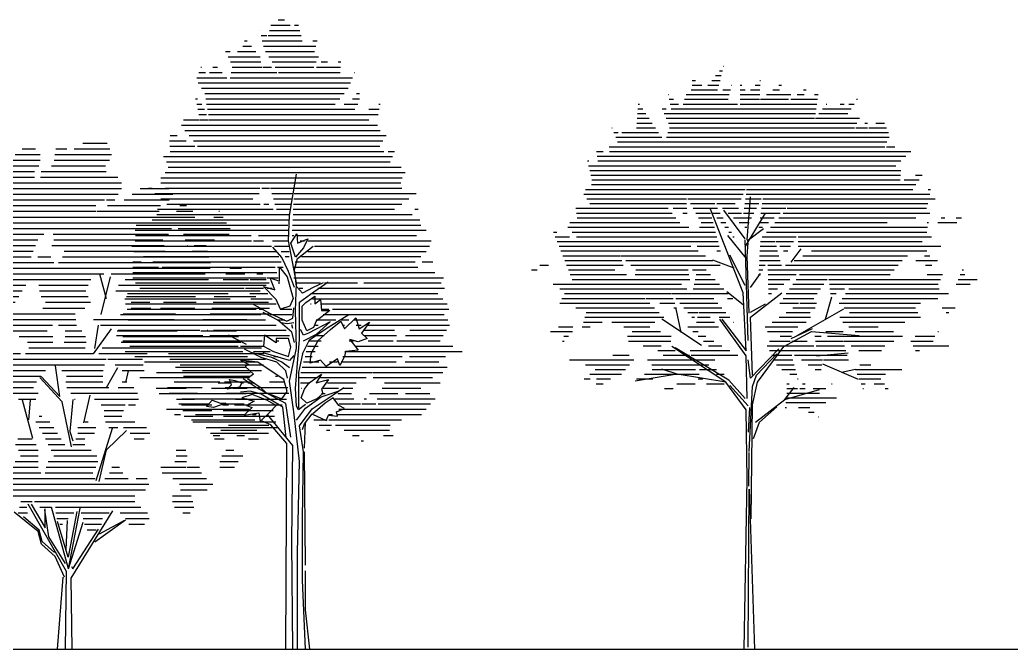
# Model space of a CAD drawing. Header units: millimetres. Extents: x 454 to 24074, y 929 to 15016.
# Drawn here: x 5746 to 10565, y 6044 to 9102 of the extents above; entities that cross this region are included whole.
import ezdxf

# ---------------------------------------------------------------- set-up
doc = ezdxf.new("R2010")
doc.units = ezdxf.units.MM
doc.layers.add('cadblocksdwg.com', color=255, linetype='Continuous')

# ---------------------------------------------------------------- blocks, each defined once
blk = doc.blocks.new('*X3')
at = {"color": 0, "linetype": 'ByBlock'}
for p, q in [((31.224, 25), (31.651, 25)), ((29.489, 24.8), (29.861, 24.8)), ((30.029, 24.8), (30.473, 24.8)), ((30.156, 24.9), (30.391, 24.9)), ((30.73, 24.8), (31.725, 24.8)), ((30.746, 24.9), (30.94, 24.9)), ((31.072, 24.9), (31.697, 24.9)), ((28.618, 24.6), (29.183, 24.6)), ((28.644, 24.7), (29.024, 24.7)), ((29.455, 24.6), (30.446, 24.6)), ((29.472, 24.7), (30.473, 24.7)), ((30.671, 24.6), (31.62, 24.6)), ((30.718, 24.7), (31.689, 24.7)), ((28.593, 24.5), (29.313, 24.5)), ((29.346, 24.5), (30.374, 24.5)), ((30.487, 24.5), (31.631, 24.5)), ((28.119, 24.3), (28.171, 24.3)), ((28.402, 24.3), (31.9, 24.3)), ((28.473, 24.4), (30.374, 24.4)), ((30.477, 24.4), (31.84, 24.4)), ((27.975, 24.2), (29.648, 24.2)), ((28.06, 24.1), (29.711, 24.1)), ((29.797, 24.1), (31.842, 24.1)), ((29.847, 24.2), (31.9, 24.2)), ((32.09, 24.1), (32.804, 24.1)), ((32.231, 24.2), (32.737, 24.2)), ((28.126, 24), (31.603, 24)), ((28.183, 23.9), (31.453, 23.9)), ((31.641, 24), (31.786, 24)), ((31.658, 23.9), (32.591, 23.9)), ((31.949, 24), (32.741, 24)), ((32.931, 23.9), (33.044, 23.9)), ((28.202, 23.8), (31.453, 23.8)), ((31.468, 23.8), (32.562, 23.8)), ((32.867, 23.8), (33.156, 23.8)), ((33.613, 23.8), (33.624, 23.8)), ((28.216, 23.7), (28.931, 23.7)), ((28.231, 23.6), (28.631, 23.6)), ((28.753, 23.6), (28.791, 23.6)), ((28.934, 23.7), (33.193, 23.7)), ((28.947, 23.6), (33.751, 23.6)), ((33.528, 23.7), (33.688, 23.7)), ((28.277, 23.5), (28.595, 23.5)), ((28.323, 23.4), (28.586, 23.4)), ((28.857, 23.4), (30.533, 23.4)), ((28.942, 23.5), (32.783, 23.5)), ((30.7, 23.4), (32.727, 23.4)), ((32.897, 23.5), (33.814, 23.5)), ((32.99, 23.4), (33.796, 23.4)), ((28.201, 23.2), (30.389, 23.2)), ((28.266, 23.3), (30.433, 23.3)), ((30.676, 23.2), (32.65, 23.2)), ((30.713, 23.3), (32.63, 23.3)), ((33.024, 23.3), (33.537, 23.3)), ((33.057, 23.2), (33.064, 23.2)), ((33.181, 23.2), (33.394, 23.2)), ((27.821, 23.1), (27.976, 23.1)), ((28.172, 23.1), (30.35, 23.1)), ((30.891, 23.1), (32.67, 23.1)), ((33.147, 23.1), (33.417, 23.1)), ((27.795, 22.9), (30.709, 22.9)), ((27.808, 23), (30.312, 23)), ((30.433, 23), (30.659, 23)), ((30.794, 22.9), (33.465, 22.9)), ((30.866, 23), (32.69, 23)), ((32.699, 23), (33.441, 23)), ((27.414, 22.7), (31.594, 22.7)), ((27.466, 22.8), (33.461, 22.8)), ((31.723, 22.7), (33.374, 22.7)), ((33.735, 22.7), (34.073, 22.7)), ((33.806, 22.8), (34.012, 22.8)), ((34.28, 22.7), (34.388, 22.7)), ((27.424, 22.6), (27.88, 22.6)), ((27.514, 22.5), (27.88, 22.5)), ((27.955, 22.6), (28.051, 22.6)), ((28.166, 22.5), (29.258, 22.5)), ((28.184, 22.6), (31.364, 22.6)), ((29.346, 22.5), (30.219, 22.5)), ((30.447, 22.5), (31.318, 22.5)), ((31.85, 22.5), (34.445, 22.5)), ((31.966, 22.6), (33.435, 22.6)), ((33.69, 22.6), (34.134, 22.6)), ((34.165, 22.6), (34.445, 22.6)), ((27.516, 22.4), (27.927, 22.4)), ((28.138, 22.4), (29.153, 22.4)), ((29.346, 22.4), (30.157, 22.4)), ((30.462, 22.4), (31.273, 22.4)), ((31.8, 22.4), (34.341, 22.4)), ((27.42, 22.2), (30.033, 22.2)), ((27.5, 22.3), (29.225, 22.3)), ((29.282, 22.3), (30.095, 22.3)), ((30.489, 22.3), (31.313, 22.3)), ((30.566, 22.2), (31.358, 22.2)), ((31.991, 22.3), (33.202, 22.3)), ((32.073, 22.2), (32.402, 22.2)), ((32.64, 22.2), (33.217, 22.2)), ((33.512, 22.2), (34.486, 22.2)), ((33.533, 22.3), (34.263, 22.3)), ((27.028, 22), (31.09, 22)), ((27.133, 22.1), (29.971, 22.1)), ((30.516, 22.1), (31.255, 22.1)), ((31.934, 22), (32.853, 22)), ((32.073, 22.1), (32.416, 22.1)), ((32.589, 22.1), (33.193, 22.1)), ((33.461, 22), (34.52, 22)), ((33.49, 22.1), (34.505, 22.1)), ((27.077, 21.9), (31.099, 21.9)), ((27.127, 21.8), (30.69, 21.8)), ((30.796, 21.8), (31.108, 21.8)), ((31.411, 21.9), (32.831, 21.9)), ((31.533, 21.8), (32.854, 21.8)), ((33.32, 21.8), (34.014, 21.8)), ((33.331, 21.9), (34.106, 21.9)), ((34.341, 21.9), (34.344, 21.9)), ((27.427, 21.7), (28.65, 21.7)), ((28.709, 21.7), (29.716, 21.7)), ((29.96, 21.7), (30.592, 21.7)), ((30.91, 21.7), (31.207, 21.7)), ((31.824, 21.7), (32.881, 21.7)), ((33.296, 21.7), (33.924, 21.7)), ((27.461, 21.6), (28.622, 21.6)), ((27.468, 21.5), (28.601, 21.5)), ((28.838, 21.6), (29.541, 21.6)), ((28.971, 21.5), (29.569, 21.5)), ((30.103, 21.6), (30.692, 21.6)), ((30.246, 21.5), (30.693, 21.5)), ((30.893, 21.5), (31.278, 21.5)), ((30.912, 21.6), (31.268, 21.6)), ((31.895, 21.5), (34.002, 21.5)), ((31.924, 21.6), (33.963, 21.6)), ((27.28, 21.3), (28.426, 21.3)), ((27.374, 21.4), (28.412, 21.4)), ((29.023, 21.3), (29.514, 21.3)), ((29.028, 21.4), (29.541, 21.4)), ((29.945, 21.3), (30.126, 21.3)), ((30.211, 21.3), (31.405, 21.3)), ((30.273, 21.4), (31.262, 21.4)), ((31.506, 21.3), (32.352, 21.3)), ((31.563, 21.4), (34.364, 21.4)), ((32.726, 21.3), (34.409, 21.3)), ((27.187, 21.2), (28.49, 21.2)), ((28.923, 21.2), (29.636, 21.2)), ((29.914, 21.2), (31.632, 21.2)), ((31.662, 21.2), (32.269, 21.2)), ((32.755, 21.2), (34.438, 21.2)), ((27.253, 21.1), (29.814, 21.1)), ((27.361, 21), (27.468, 21)), ((27.969, 21), (30.564, 21)), ((29.884, 21.1), (31.606, 21.1)), ((30.852, 21), (31.581, 21)), ((31.788, 21.1), (32.284, 21.1)), ((31.915, 21), (32.299, 21)), ((32.937, 21.1), (34.401, 21.1)), ((32.977, 21), (34.364, 21)), ((27.986, 20.8), (29.671, 20.8)), ((28.014, 20.9), (30.483, 20.9)), ((29.734, 20.8), (30.406, 20.8)), ((30.923, 20.8), (31.575, 20.8)), ((30.932, 20.9), (31.575, 20.9)), ((31.911, 20.8), (31.998, 20.8)), ((32.826, 20.8), (33.63, 20.8)), ((32.995, 20.9), (34.168, 20.9)), ((33.712, 20.8), (34.163, 20.8)), ((34.508, 20.8), (34.775, 20.8)), ((34.609, 20.9), (34.649, 20.9)), ((27.664, 20.6), (28.372, 20.6)), ((27.7, 20.7), (28.447, 20.7)), ((28.67, 20.7), (29.098, 20.7)), ((28.706, 20.6), (29.056, 20.6)), ((29.609, 20.7), (29.615, 20.7)), ((29.844, 20.7), (30.355, 20.7)), ((29.961, 20.6), (30.435, 20.6)), ((30.943, 20.7), (31.679, 20.7)), ((31.009, 20.6), (32.182, 20.6)), ((31.841, 20.7), (32.121, 20.7)), ((32.713, 20.7), (33.321, 20.7)), ((32.741, 20.6), (33.24, 20.6)), ((33.727, 20.7), (34.83, 20.7)), ((33.743, 20.6), (34.848, 20.6)), ((27.629, 20.5), (28.385, 20.5)), ((28.706, 20.5), (29.09, 20.5)), ((30.09, 20.5), (30.397, 20.5)), ((31.075, 20.5), (31.088, 20.5)), ((31.428, 20.5), (32.201, 20.5)), ((32.87, 20.5), (33.189, 20.5)), ((33.909, 20.5), (34.803, 20.5)), ((27.844, 20.4), (28.445, 20.4)), ((28.022, 20.3), (28.601, 20.3)), ((28.764, 20.3), (29.183, 20.3)), ((28.808, 20.4), (29.125, 20.4)), ((31.545, 20.4), (31.968, 20.4)), ((31.596, 20.3), (31.937, 20.3)), ((32.028, 20.4), (32.151, 20.4)), ((32.959, 20.4), (33.493, 20.4)), ((32.983, 20.3), (33.493, 20.3)), ((33.679, 20.4), (33.787, 20.4)), ((33.689, 20.3), (34.568, 20.3)), ((33.887, 20.4), (34.73, 20.4)), ((27.891, 20.1), (28.933, 20.1)), ((27.971, 20.2), (28.968, 20.2)), ((29.067, 20.2), (29.188, 20.2)), ((30.395, 20.1), (30.643, 20.1)), ((30.453, 20.2), (30.499, 20.2)), ((31.256, 20.1), (31.315, 20.1)), ((31.596, 20.2), (31.907, 20.2)), ((31.618, 20.1), (32.139, 20.1)), ((33.007, 20.2), (33.511, 20.2)), ((33.155, 20.1), (34.619, 20.1)), ((33.699, 20.2), (34.591, 20.2)), ((27.929, 20), (28.736, 20)), ((27.967, 19.9), (28.194, 19.9)), ((28.298, 19.9), (28.603, 19.9)), ((30.456, 20), (30.71, 20)), ((30.512, 19.9), (30.777, 19.9)), ((31.135, 20), (31.449, 20)), ((31.135, 19.9), (31.426, 19.9)), ((31.682, 20), (31.836, 20)), ((31.935, 20), (32.344, 20)), ((32.055, 19.9), (32.398, 19.9)), ((33.394, 20), (34.659, 20)), ((33.467, 19.9), (34.488, 19.9)), ((28.353, 19.8), (28.558, 19.8)), ((29.313, 19.8), (29.544, 19.8)), ((30.077, 19.8), (30.331, 19.8)), ((30.563, 19.8), (30.838, 19.8)), ((31.098, 19.8), (31.255, 19.8)), ((32.123, 19.8), (32.303, 19.8)), ((33.537, 19.8), (33.711, 19.8)), ((34.137, 19.8), (34.31, 19.8)), ((29.313, 19.7), (29.652, 19.7)), ((29.325, 19.6), (29.685, 19.6)), ((30.04, 19.7), (30.4, 19.7)), ((30.09, 19.6), (30.434, 19.6)), ((30.613, 19.7), (30.906, 19.7)), ((30.663, 19.6), (30.991, 19.6)), ((30.998, 19.6), (31.369, 19.6)), ((31.048, 19.7), (31.255, 19.7)), ((32.862, 19.6), (33.033, 19.6)), ((33.737, 19.6), (33.881, 19.6)), ((28.049, 19.4), (28.427, 19.4)), ((28.088, 19.5), (28.256, 19.5)), ((28.771, 19.4), (28.912, 19.4)), ((29.361, 19.5), (29.718, 19.5)), ((29.386, 19.4), (29.833, 19.4)), ((30.032, 19.4), (30.436, 19.4)), ((30.123, 19.5), (30.436, 19.5)), ((30.614, 19.4), (31.486, 19.4)), ((30.714, 19.5), (31.469, 19.5)), ((32.842, 19.4), (33.048, 19.4)), ((32.862, 19.5), (33.055, 19.5)), ((33.633, 19.4), (33.953, 19.4)), ((33.669, 19.5), (34.037, 19.5)), ((28.189, 19.3), (28.413, 19.3)), ((28.225, 19.2), (28.245, 19.2)), ((28.771, 19.3), (29.033, 19.3)), ((28.781, 19.2), (29.106, 19.2)), ((29.133, 19.2), (30.485, 19.2)), ((29.195, 19.3), (30.436, 19.3)), ((30.562, 19.2), (31.399, 19.2)), ((30.578, 19.3), (31.448, 19.3)), ((31.693, 19.2), (31.928, 19.2)), ((31.734, 19.3), (31.868, 19.3)), ((32.592, 19.3), (33.04, 19.3)), ((32.618, 19.2), (33.308, 19.2)), ((33.059, 19.3), (33.277, 19.3)), ((33.634, 19.3), (33.891, 19.3)), ((28.858, 19.1), (31.438, 19.1)), ((31.611, 19.1), (32.018, 19.1)), ((32.163, 19.1), (32.356, 19.1)), ((32.803, 19.1), (33.395, 19.1)), ((28.911, 19), (32.381, 19)), ((28.913, 18.9), (29.325, 18.9)), ((29.705, 18.9), (32.326, 18.9)), ((32.921, 19), (33.509, 19)), ((32.94, 18.9), (33.409, 18.9)), ((29.091, 18.8), (29.319, 18.8)), ((29.091, 18.7), (29.357, 18.7)), ((29.593, 18.8), (32.138, 18.8)), ((30.13, 18.7), (30.33, 18.7)), ((30.374, 18.7), (32.138, 18.7)), ((32.8, 18.8), (33.13, 18.8)), ((32.8, 18.7), (33.158, 18.7)), ((28.59, 18.5), (29.099, 18.5)), ((28.768, 18.6), (28.859, 18.6)), ((30.085, 18.5), (30.248, 18.5)), ((30.107, 18.6), (30.238, 18.6)), ((30.468, 18.6), (30.664, 18.6)), ((30.739, 18.6), (32.243, 18.6)), ((30.748, 18.5), (31.064, 18.5)), ((31.191, 18.5), (31.684, 18.5)), ((31.881, 18.5), (32.361, 18.5)), ((32.832, 18.6), (33.175, 18.6)), ((32.982, 18.5), (33.111, 18.5)), ((28.64, 18.4), (28.878, 18.4)), ((30.763, 18.4), (30.964, 18.4)), ((31.225, 18.4), (31.57, 18.4)), ((31.97, 18.4), (32.389, 18.4)), ((28.657, 18.2), (28.794, 18.2)), ((28.676, 18.3), (28.823, 18.3)), ((30.819, 18.3), (30.864, 18.3)), ((31.252, 18.3), (31.551, 18.3)), ((31.301, 18.2), (31.455, 18.2)), ((32.034, 18.3), (32.306, 18.3))]:
    blk.add_line(p, q, dxfattribs=at)
blk = doc.blocks.new('*X1')
at = {"color": 0, "linetype": 'ByBlock'}
for p, q in [((108.911, 21.8), (109.024, 21.8)), ((108.775, 21.7), (109.124, 21.7)), ((109.203, 21.7), (109.275, 21.7)), ((108.584, 21.6), (108.585, 21.6)), ((108.603, 21.5), (108.702, 21.5)), ((108.731, 21.5), (109.32, 21.5)), ((108.753, 21.6), (109.298, 21.6)), ((108.273, 21.3), (108.429, 21.3)), ((108.305, 21.4), (108.35, 21.4)), ((108.623, 21.4), (109.342, 21.4)), ((108.642, 21.3), (109.586, 21.3)), ((109.53, 21.4), (109.611, 21.4)), ((107.957, 21.2), (108.045, 21.2)), ((108.005, 21.1), (108.584, 21.1)), ((108.174, 21.2), (108.508, 21.2)), ((108.68, 21.2), (109.56, 21.2)), ((108.739, 21.1), (109.633, 21.1)), ((107.515, 20.9), (107.525, 20.9)), ((107.73, 20.9), (107.817, 20.9)), ((108.052, 21), (108.599, 21)), ((108.082, 20.9), (108.614, 20.9)), ((108.633, 20.9), (108.786, 20.9)), ((108.798, 21), (109.593, 21)), ((108.857, 20.9), (109.553, 20.9)), ((109.6, 20.9), (110.032, 20.9)), ((109.68, 21), (109.798, 21)), ((109.987, 21), (110.038, 21)), ((107.478, 20.8), (107.601, 20.8)), ((107.671, 20.8), (107.901, 20.8)), ((108.062, 20.8), (108.887, 20.8)), ((108.916, 20.8), (109.512, 20.8)), ((109.519, 20.8), (110.025, 20.8)), ((110.283, 20.8), (110.288, 20.8)), ((107.441, 20.7), (107.984, 20.7)), ((107.466, 20.6), (110.209, 20.6)), ((108.043, 20.7), (110.248, 20.7)), ((107.53, 20.5), (110.169, 20.5)), ((107.589, 20.4), (110.097, 20.4)), ((110.317, 20.4), (110.376, 20.4)), ((107.421, 20.3), (107.455, 20.3)), ((107.441, 20.2), (107.536, 20.2)), ((107.605, 20.3), (110.017, 20.3)), ((107.62, 20.2), (109.938, 20.2)), ((110.098, 20.2), (110.341, 20.2)), ((110.247, 20.3), (110.376, 20.3)), ((110.719, 20.2), (110.747, 20.2)), ((107.46, 20.1), (107.581, 20.1)), ((107.48, 20), (107.617, 20)), ((107.636, 20.1), (110.292, 20.1)), ((107.652, 20), (110.708, 20)), ((110.543, 20.1), (110.73, 20.1)), ((107.201, 19.9), (107.487, 19.9)), ((107.5, 19.9), (107.652, 19.9)), ((107.667, 19.9), (110.544, 19.9)), ((107.165, 19.8), (110.695, 19.8)), ((107.23, 19.7), (110.746, 19.7)), ((106.951, 19.5), (107.249, 19.5)), ((106.965, 19.6), (107.088, 19.6)), ((107.306, 19.6), (110.851, 19.6)), ((107.382, 19.5), (110.796, 19.5)), ((106.958, 19.4), (107.409, 19.4)), ((106.965, 19.3), (110.814, 19.3)), ((107.458, 19.4), (110.742, 19.4)), ((110.888, 19.3), (111.004, 19.3)), ((106.846, 19.2), (110.965, 19.2)), ((106.899, 19.1), (110.926, 19.1)), ((106.929, 19), (111.124, 19)), ((106.794, 18.8), (111.139, 18.8)), ((106.875, 18.9), (111.197, 18.9)), ((106.575, 18.6), (106.641, 18.6)), ((106.798, 18.7), (108.736, 18.7)), ((106.873, 18.6), (108.579, 18.6)), ((108.617, 18.6), (108.753, 18.6)), ((108.741, 18.7), (109.205, 18.7)), ((108.769, 18.6), (109.19, 18.6)), ((109.2, 18.6), (111.136, 18.6)), ((109.205, 18.7), (111.115, 18.7)), ((106.685, 18.5), (108.568, 18.5)), ((106.795, 18.4), (108.454, 18.4)), ((108.796, 18.5), (109.175, 18.5)), ((108.824, 18.4), (109.16, 18.4)), ((109.191, 18.4), (111.265, 18.4)), ((109.196, 18.5), (111.396, 18.5)), ((106.905, 18.3), (108.586, 18.3)), ((108.649, 18.3), (108.738, 18.3)), ((108.851, 18.3), (109.144, 18.3)), ((109.186, 18.3), (111.134, 18.3)), ((106.72, 18.1), (109.114, 18.1)), ((106.734, 18.2), (108.817, 18.2)), ((108.879, 18.2), (109.129, 18.2)), ((109.177, 18.1), (111.322, 18.1)), ((109.181, 18.2), (111.004, 18.2)), ((111.37, 18.2), (111.433, 18.2)), ((106.352, 17.9), (109.084, 17.9)), ((106.636, 18), (109.099, 18)), ((109.167, 17.9), (111.481, 17.9)), ((109.172, 18), (111.458, 18)), ((106.331, 17.8), (109.083, 17.8)), ((106.338, 17.7), (108.42, 17.7)), ((108.554, 17.7), (109.088, 17.7)), ((109.158, 17.7), (109.188, 17.7)), ((109.162, 17.8), (111.577, 17.8)), ((109.264, 17.7), (111.4, 17.7)), ((106.273, 17.5), (108.787, 17.5)), ((106.332, 17.6), (108.43, 17.6)), ((108.462, 17.6), (108.647, 17.6)), ((108.805, 17.6), (109.093, 17.6)), ((108.844, 17.5), (109.099, 17.5)), ((109.307, 17.6), (109.383, 17.6)), ((109.451, 17.6), (111.664, 17.6)), ((109.561, 17.5), (111.636, 17.5)), ((106.311, 17.4), (108.883, 17.4)), ((108.961, 17.4), (109.104, 17.4)), ((109.445, 17.4), (111.577, 17.4)), ((106.292, 17.2), (106.438, 17.2)), ((106.48, 17.3), (108.922, 17.3)), ((106.649, 17.2), (108.962, 17.2)), ((109.035, 17.3), (109.109, 17.3)), ((109.11, 17.2), (109.114, 17.2)), ((109.212, 17.2), (111.377, 17.2)), ((109.329, 17.3), (111.477, 17.3)), ((111.5, 17.2), (111.697, 17.2)), ((106.292, 17.1), (106.752, 17.1)), ((106.292, 17), (108.882, 17)), ((106.819, 17.1), (108.855, 17.1)), ((108.896, 17.1), (109.001, 17.1)), ((109.193, 17), (111.728, 17)), ((109.199, 17.1), (111.426, 17.1)), ((106.292, 16.9), (108.694, 16.9)), ((106.338, 16.8), (108.749, 16.8)), ((108.71, 16.9), (108.909, 16.9)), ((108.91, 16.8), (108.936, 16.8)), ((109.193, 16.9), (111.887, 16.9)), ((109.238, 16.8), (109.673, 16.8)), ((109.746, 16.8), (110.338, 16.8)), ((110.453, 16.8), (111.846, 16.8)), ((106.416, 16.7), (108.298, 16.7)), ((108.322, 16.7), (108.647, 16.7)), ((108.713, 16.7), (108.803, 16.7)), ((109.284, 16.7), (109.355, 16.7)), ((109.621, 16.7), (111.903, 16.7)), ((106.149, 16.5), (108.041, 16.5)), ((106.194, 16.6), (108.008, 16.6)), ((108.401, 16.6), (108.723, 16.6)), ((108.414, 16.5), (108.799, 16.5)), ((109.497, 16.6), (111.786, 16.6)), ((109.527, 16.5), (111.876, 16.5)), ((106.159, 16.4), (108.874, 16.4)), ((106.19, 16.3), (108.511, 16.3)), ((108.564, 16.3), (108.642, 16.3)), ((108.943, 16.3), (109.153, 16.3)), ((109.491, 16.4), (109.504, 16.4)), ((109.673, 16.4), (111.955, 16.4)), ((109.683, 16.3), (109.82, 16.3)), ((109.886, 16.3), (111.983, 16.3)), ((106.07, 16.2), (108.596, 16.2)), ((106.206, 16.1), (108.682, 16.1)), ((108.766, 16.2), (109.153, 16.2)), ((108.889, 16.1), (109.028, 16.1)), ((109.593, 16.1), (109.95, 16.1)), ((109.718, 16.2), (111.9, 16.2)), ((110.046, 16.1), (110.184, 16.1)), ((110.267, 16.1), (111.963, 16.1)), ((106.027, 15.9), (107.499, 15.9)), ((106.059, 16), (107.652, 16)), ((107.627, 15.9), (107.639, 15.9)), ((107.689, 16), (108.874, 16)), ((107.742, 15.9), (109.054, 15.9)), ((109.581, 16), (109.628, 16)), ((110.068, 16), (110.102, 16)), ((110.316, 16), (110.401, 16)), ((110.438, 15.9), (111.002, 15.9)), ((110.504, 16), (111.997, 16)), ((111.281, 15.9), (111.939, 15.9)), ((105.994, 15.8), (107.55, 15.8)), ((107.675, 15.8), (108.65, 15.8)), ((108.673, 15.8), (109.114, 15.8)), ((109.566, 15.8), (109.74, 15.8)), ((110.462, 15.8), (111.041, 15.8)), ((111.204, 15.8), (111.882, 15.8)), ((106.109, 15.7), (106.903, 15.7)), ((106.235, 15.6), (108.189, 15.6)), ((106.907, 15.7), (108.104, 15.7)), ((108.11, 15.7), (108.621, 15.7)), ((108.23, 15.6), (108.641, 15.6)), ((108.87, 15.7), (108.921, 15.7)), ((109.435, 15.6), (109.63, 15.6)), ((109.456, 15.7), (109.685, 15.7)), ((110.188, 15.7), (110.266, 15.7)), ((110.304, 15.6), (112.056, 15.6)), ((110.528, 15.7), (110.977, 15.7)), ((111.043, 15.7), (111.824, 15.7)), ((106.15, 15.5), (108.274, 15.5)), ((106.326, 15.4), (108.359, 15.4)), ((108.467, 15.5), (108.765, 15.5)), ((108.833, 15.4), (108.903, 15.4)), ((109.392, 15.4), (109.52, 15.4)), ((109.414, 15.5), (109.575, 15.5)), ((110.075, 15.4), (111.139, 15.4)), ((110.108, 15.5), (112.221, 15.5)), ((111.273, 15.4), (111.922, 15.4)), ((106.501, 15.3), (108.543, 15.3)), ((107.06, 15.2), (108.314, 15.2)), ((109.341, 15.2), (111.953, 15.2)), ((109.366, 15.3), (109.642, 15.3)), ((109.831, 15.3), (109.978, 15.3)), ((110.042, 15.3), (111.036, 15.3)), ((111.198, 15.3), (111.804, 15.3)), ((106.418, 15), (108.391, 15)), ((106.715, 15.1), (108.404, 15.1)), ((109.294, 15), (109.62, 15)), ((109.316, 15.1), (110.605, 15.1)), ((109.673, 15), (110.494, 15)), ((110.617, 15.1), (111.877, 15.1)), ((110.617, 15), (111.691, 15)), ((107.83, 14.9), (108.055, 14.9)), ((108.253, 14.9), (108.286, 14.9)), ((108.361, 14.9), (108.48, 14.9)), ((109.311, 14.9), (109.476, 14.9)), ((109.795, 14.9), (110.311, 14.9)), ((110.825, 14.9), (111.828, 14.9)), ((106.71, 14.8), (107.251, 14.8)), ((106.764, 14.7), (108.335, 14.7)), ((107.708, 14.8), (108.004, 14.8)), ((108.089, 14.8), (108.351, 14.8)), ((109.327, 14.8), (109.333, 14.8)), ((109.689, 14.7), (109.754, 14.7)), ((109.718, 14.8), (109.993, 14.8)), ((109.984, 14.7), (110.232, 14.7)), ((110.069, 14.8), (110.252, 14.8)), ((110.552, 14.7), (111.062, 14.7)), ((110.779, 14.8), (111.477, 14.8)), ((111.203, 14.7), (111.642, 14.7)), ((107.12, 14.5), (107.657, 14.5)), ((107.181, 14.6), (108.349, 14.6)), ((107.924, 14.5), (108.297, 14.5)), ((109.929, 14.6), (110.274, 14.6)), ((110.007, 14.5), (110.391, 14.5)), ((110.413, 14.5), (110.667, 14.5)), ((110.46, 14.6), (110.501, 14.6)), ((110.694, 14.6), (111.144, 14.6)), ((110.711, 14.5), (111.653, 14.5)), ((111.148, 14.6), (111.734, 14.6)), ((106.895, 14.4), (108.385, 14.4)), ((107.043, 14.3), (107.152, 14.3)), ((107.418, 14.3), (108.296, 14.3)), ((108.445, 14.3), (108.51, 14.3)), ((109.813, 14.3), (109.885, 14.3)), ((109.967, 14.3), (111.493, 14.3)), ((110, 14.4), (111.573, 14.4)), ((107.345, 14.2), (108.486, 14.2)), ((109.552, 14.2), (109.79, 14.2)), ((109.824, 14.2), (111.129, 14.2)), ((107.875, 14), (108.522, 14)), ((108.013, 14.1), (108.742, 14.1)), ((109.648, 14.1), (109.868, 14.1)), ((109.777, 14), (109.839, 14)), ((109.94, 14.1), (110.925, 14.1)), ((110.095, 14), (110.912, 14)), ((107.737, 13.9), (107.858, 13.9)), ((108.162, 13.9), (108.303, 13.9)), ((110.249, 13.9), (110.367, 13.9)), ((110.404, 13.8), (110.444, 13.8)), ((110.808, 13.9), (110.978, 13.9))]:
    blk.add_line(p, q, dxfattribs=at)
blk = doc.blocks.new('Trees side 010_cad-block.com')
at = {"color": 0, "linetype": 'ByBlock'}
for p, q in [((-202.7, 4587.9), (-132.7, 5023.7)), ((-212.5, 4321.4), (-202.7, 4587.9)), ((-189.6, 4295), (-131.9, 4395.2)), ((-131.9, 4395.2), (-122.8, 4295)), ((-132.7, 3875.9), (-212.5, 4321.4)), ((-144, 4146.1), (-189.6, 4295)), ((-122.8, 4295), (-19.5, 4340.5)), ((-19.5, 4340.5), (-65, 4246.4)), ((-280.5, 4144.4), (-370, 4253.3)), ((-65, 4246.4), (-144, 4146.1)), ((-123, 4134.6), (34.5, 4263)), ((-212.5, 3994.6), (-280.5, 4144.4)), ((-152.2, 4016), (-123, 4134.6)), ((-305, 3893.9), (-305, 4042.8)), ((-305, 4042.8), (-226, 3939.5)), ((-152.2, 3827.2), (-212.5, 3994.6)), ((-132.7, 3837), (-152.2, 4016)), ((-396.1, 3927.3), (-305, 3893.9)), ((-350.5, 3802.7), (-396.1, 3927.3)), ((-226, 3939.5), (-201.7, 3836.2)), ((5.3, 3757.2), (184.2, 3885.6)), ((-338.4, 3699.4), (-466, 3836.2)), ((-466, 3836.2), (-350.5, 3802.7)), ((-201.7, 3836.2), (-168.3, 3711.6)), ((-142.5, 3580.2), (-132.7, 3875.9)), ((-72.5, 3766.9), (-132.7, 3837)), ((34.5, 3827.2), (-72.5, 3766.9)), ((133.7, 3875.9), (34.5, 3827.2)), ((-292.8, 3596.1), (-338.4, 3699.4)), ((-168.3, 3711.6), (-201.7, 3629.5)), ((-103.6, 3669.7), (5.3, 3757.2)), ((-40.8, 3666), (50.4, 3732.8)), ((50.4, 3732.8), (50.4, 3653.8)), ((50.4, 3653.8), (108.1, 3699.4)), ((108.1, 3699.4), (117.2, 3584)), ((-568.3, 3648.3), (-399.2, 3551)), ((-201.7, 3629.5), (-292.8, 3596.1)), ((-171.6, 3500.4), (-161.9, 3609.4)), ((-132.7, 3183.3), (-142.5, 3580.2)), ((-103.6, 3272.8), (-103.6, 3669.7)), ((-77.2, 3629.5), (-40.8, 3666)), ((-77.2, 3480.7), (-77.2, 3629.5)), ((199.2, 3584), (62.5, 3471.5)), ((117.2, 3584), (199.2, 3584)), ((-321.4, 3481), (-469.2, 3560.7)), ((-399.2, 3551), (-231.9, 3471.2)), ((-181.4, 3352.5), (-321.4, 3481)), ((-231.9, 3471.2), (-171.6, 3500.4)), ((-31.6, 3368.2), (-77.2, 3480.7)), ((164.8, 3391.5), (390.4, 3539.3)), ((348, 3389.5), (460.4, 3505)), ((460.4, 3505), (493.8, 3389.5)), ((-222.2, 3442), (-290.3, 3451.8)), ((-161.9, 3451.8), (-222.2, 3442)), ((-171.6, 3391.5), (-181.4, 3432.3)), ((-62.7, 3323.4), (-93.8, 3381.7)), ((38.2, 3401.7), (-31.6, 3368.2)), ((203.7, 3461.5), (-14.1, 3342.8)), ((-4.4, 3272.8), (164.8, 3391.5)), ((62.5, 3471.5), (38.2, 3401.7)), ((65.6, 3333.1), (203.7, 3461.5)), ((83.8, 3264.9), (208.3, 3380.4)), ((208.3, 3380.4), (311.6, 3471.5)), ((311.6, 3471.5), (348, 3389.5)), ((493.8, 3389.5), (597.1, 3459.4)), ((597.1, 3459.4), (518.1, 3343.9)), ((-636.4, 3224.1), (-815.3, 3323.4)), ((-453.8, 3322.7), (-466, 3207.2)), ((-338.4, 3240.6), (-453.8, 3322.7)), ((-213.9, 3286.2), (-338.4, 3286.2)), ((-338.4, 3286.2), (-338.4, 3240.6)), ((-189.6, 3195), (-213.9, 3286.2)), ((-152.2, 3243.6), (-181.4, 3352.5)), ((-14.1, 3342.8), (-62.7, 3323.4)), ((-62.7, 3263.1), (65.6, 3333.1)), ((575.8, 3286.2), (484.7, 3252.8)), ((518.1, 3343.9), (575.8, 3286.2)), ((-466, 3207.2), (-362.7, 3149.5)), ((-213.9, 3094.8), (-189.6, 3195)), ((-202.7, 2837), (-132.7, 3183.3)), ((-123, 3025.7), (-103.6, 3272.8)), ((-72.5, 3124.9), (-4.4, 3272.8)), ((13.9, 3128.2), (83.8, 3264.9)), ((484.7, 3252.8), (402.7, 3277.1)), ((402.7, 3277.1), (484.7, 3161.6)), ((-488.6, 3086), (-655.9, 3173.6)), ((-379.7, 3086), (-578.1, 3134.7)), ((-331.1, 3035.4), (-488.6, 3086)), ((-202.7, 3054.9), (-469.2, 3134.7)), ((-280.5, 3035.4), (-379.7, 3086)), ((-362.7, 3149.5), (-213.9, 3094.8)), ((-161.9, 3105.5), (-202.7, 3054.9)), ((-72.5, 3124.9), (-113.3, 2926.5)), ((4.8, 3024.9), (13.9, 3128.2)), ((348, 3094.8), (302.5, 3000.6)), ((357.1, 3149.5), (348, 3094.8)), ((484.7, 3161.6), (357.1, 3149.5)), ((-520.6, 3037), (-693.8, 3058.3)), ((-693.8, 3058.3), (-611.7, 3012.7)), ((-611.7, 3012.7), (-648.2, 2991.5)), ((-648.2, 2991.5), (-566.2, 2909.4)), ((-408.3, 2955), (-520.6, 3037)), ((-241.6, 2945.9), (-331.1, 3035.4)), ((-202.7, 2977.1), (-280.5, 3035.4)), ((-142.5, 2759.2), (-123, 3025.7)), ((108.1, 3058.3), (4.8, 3024.9)), ((162.7, 2991.5), (108.1, 3058.3)), ((278.2, 3070.5), (162.7, 2991.5)), ((302.5, 3000.6), (278.2, 3070.5)), ((-566.2, 2909.4), (-623.9, 2863.8)), ((-259.4, 2851.7), (-408.3, 2955)), ((-222.2, 2868.1), (-241.6, 2945.9)), ((-113.3, 2926.5), (-113.3, 2551)), ((-7.3, 2818.3), (117.2, 2909.4)), ((117.2, 2909.4), (62.5, 2818.3)), ((-830.4, 2751.4), (-784.9, 2797)), ((-806.1, 2851.7), (-751.5, 2842.6)), ((-784.9, 2797), (-806.1, 2851.7)), ((-751.5, 2842.6), (-681.6, 2818.3)), ((-681.6, 2818.3), (-705.9, 2772.7)), ((-537.2, 2768.9), (-667.5, 2858.4)), ((-623.9, 2863.8), (-499.4, 2772.7)), ((-226, 2727.1), (-259.4, 2851.7)), ((-161.9, 2512.1), (-202.7, 2837)), ((-52.9, 2751.4), (-7.3, 2818.3)), ((62.5, 2818.3), (187, 2851.7)), ((187, 2851.7), (117.2, 2751.4)), ((-705.9, 2772.7), (-830.4, 2751.4)), ((-597.5, 2730), (-696.7, 2718.3)), ((-578.3, 2693.7), (-681.6, 2660.3)), ((-488.6, 2698.9), (-597.5, 2730)), ((-429.5, 2636), (-578.3, 2693.7)), ((-241.6, 2599.6), (-537.2, 2768.9)), ((-499.4, 2772.7), (-441.7, 2715)), ((-270.8, 2560.7), (-488.6, 2698.9)), ((-441.7, 2715), (-280.7, 2648.1)), ((-280.7, 2648.1), (-226, 2727.1)), ((-132.7, 2570.5), (-142.5, 2759.2)), ((-86.3, 2660.3), (-52.9, 2751.4)), ((24.8, 2541.3), (232.9, 2689.1)), ((129.3, 2705.8), (71.6, 2648.1)), ((114.2, 2669.7), (283.4, 2730)), ((117.2, 2751.4), (129.3, 2705.8)), ((232.9, 2689.1), (341.8, 2768.9)), ((-1037, 2566.1), (-979.3, 2636)), ((-979.3, 2636), (-897.2, 2602.5)), ((-842.6, 2602.5), (-967.1, 2557)), ((-897.2, 2602.5), (-842.6, 2602.5)), ((-681.6, 2660.3), (-557.1, 2623.8)), ((-557.1, 2623.8), (-636, 2578.2)), ((-338.4, 2578.2), (-429.5, 2636)), ((-191.1, 2243.6), (-241.6, 2599.6)), ((-43.3, 2589.9), (-113.3, 2531.6)), ((-31.6, 2602.5), (-86.3, 2660.3)), ((-43.3, 2551), (114.2, 2669.7)), ((71.6, 2648.1), (-31.6, 2602.5)), ((153.6, 2602.5), (26.1, 2487.1)), ((232.6, 2660.3), (153.6, 2602.5)), ((290.3, 2578.2), (232.6, 2660.3)), ((-967.1, 2557), (-1037, 2566.1)), ((-578.3, 2557), (-657.3, 2474.9)), ((-657.3, 2474.9), (-511.5, 2499.2)), ((-636, 2578.2), (-578.3, 2557)), ((-511.5, 2499.2), (-499.4, 2408.1)), ((-499.4, 2408.1), (-396.1, 2511.4)), ((-396.1, 2511.4), (-338.4, 2578.2)), ((-236.9, 2239.6), (-270.8, 2560.7)), ((-103.6, 1986.8), (-161.9, 2512.1)), ((-113.3, 2531.6), (-132.7, 2570.5)), ((-132.7, 2422.6), (-43.3, 2551)), ((-103.6, 2362.3), (24.8, 2541.3)), ((-53, 2383.7), (24.8, 2490.7)), ((26.1, 2487.1), (162.7, 2420.2)), ((266, 2511.4), (348, 2544.8)), ((278.2, 2465.8), (266, 2511.4)), ((348, 2544.8), (290.3, 2578.2)), ((-389.4, 2372), (-478.9, 2412.9)), ((-171.6, 2156.1), (-425.9, 2481.6)), ((-53, 2124.9), (-43.3, 2403.1)), ((162.7, 2420.2), (187, 2474.9)), ((187, 2474.9), (278.2, 2465.8)), ((-231.9, 2175.5), (-389.4, 2372)), ((-62.7, 2086), (-103.6, 2362.3)), ((-72.5, 2323.4), (-53, 2383.7)), ((-241.7, 0), (-231.9, 2175.5)), ((-181.4, 1126.9), (-171.6, 2156.1)), ((-72.5, 1383.7), (-62.7, 2086)), ((-43.3, 889.6), (-53, 2086)), ((-123, 1018), (-103.6, 1986.8)), ((-72.5, 730), (-72.5, 1383.7)), ((-171.6, 0), (-181.4, 1126.9)), ((-123, 0), (-123, 1018)), ((-43.3, 414.9), (-43.3, 829.2)), ((-42.9, 0), (-72.5, 730)), ((0, 0), (-43.3, 414.9))]:
    blk.add_line(p, q, dxfattribs=at)
at = {"color": 0, "linetype": 'ByBlock', "xscale": 556.6708301444556, "yscale": 556.6708301444556, "zscale": 556.6708301444556}
blk.add_blockref('*X1', (-60943.6, -5477.6), dxfattribs=at)
blk = doc.blocks.new('Group Trees side 02_cad-block.com')
at = {"color": 0}
for p, q in [((391.5, 3334.1), (329.5, 3569.9)), ((341.9, 3185.1), (428.8, 3545.1)), ((267.5, 2812.8), (441.2, 3048.6)), ((279.9, 2862.4), (317.1, 3085.8)), ((-52.1, 2405.9), (-92.8, 2696.2)), ((392.6, 2490), (501.1, 2682.2)), ((578.2, 2551.9), (601.2, 2649.9)), ((-29.9, 2356), (-242.4, 2585.2)), ((-231.3, 2596.3), (-52.1, 2405.9)), ((-309.9, 2006.4), (-409.7, 2369.9)), ((-347.8, 2184.1), (-331.8, 2372.3)), ((69.8, 2378.2), (42.1, 2071.4)), ((177, 2154.6), (238, 2417)), ((58.7, 1925.4), (-29.9, 2356)), ((294.2, 1605.4), (450.4, 2104.6)), ((393.2, 1897.6), (583.5, 2082.5)), ((42.1, 2071.4), (69.8, 1982.7)), ((321.1, 1596.3), (393.2, 1897.6)), ((10.7, 740.5), (-353.1, 1381.2)), ((-325.6, 1381.9), (-192.5, 1154.5)), ((-198.1, 1326.5), (-159.3, 1069.5)), ((-192.5, 1154.5), (-192.5, 1337.5)), ((31, 764.5), (-130.4, 1352.5)), ((31, 764.5), (140.8, 1344.1)), ((-259.1, 1121.3), (-488.2, 1304.3)), ((-248, 1132.4), (-397.6, 1259.9)), ((108.6, 1309.8), (25.5, 875.4)), ((55, 675.8), (452.4, 1317.3)), ((282.3, 1023.3), (572.4, 1232.2)), ((25.5, 875.4), (-74.3, 1215.5)), ((8.9, 947.5), (19.9, 1226.6)), ((31, 764.5), (169.9, 1208.2)), ((69.8, 764.5), (315.6, 1143.5)), ((326.7, 1099.1), (561.3, 1226.6)), ((-227.7, 1001.1), (-259.1, 1121.3)), ((-220.3, 1025.2), (-248, 1132.4)), ((-159.3, 1069.5), (-2.2, 814.4)), ((-96.5, 881), (-227.7, 1001.1)), ((-102, 919.8), (-220.3, 1025.2)), ((-9.6, 686.9), (-96.5, 881)), ((58.7, 786.7), (69.8, 764.5)), ((-74.8, 0), (-20.7, 686.9)), ((0, 0), (10.7, 740.5)), ((66.5, 0), (55, 675.8))]:
    blk.add_line(p, q, dxfattribs=at)
at = {"color": 0, "xscale": 0.95, "yscale": 0.9}
blk.add_blockref('Trees side 010_cad-block.com', (2328.8, 0), dxfattribs=at)
at = {"color": 0, "xscale": 541.4999998739222, "yscale": 541.4999998739222, "zscale": 541.4999998739222}
blk.add_blockref('*X3', (-16740.1, -8718.8), dxfattribs=at)
blk = doc.blocks.new('Trees side 011_cad-block.com')
at = {"color": 0}
for p, q in [((-235.1, 5506.1), (-206.9, 5506.1)), ((-198.2, 5551.3), (-195.2, 5551.3)), ((-494.1, 5415.9), (-462.6, 5415.9)), ((-309, 5415.9), (-230.3, 5415.9)), ((-272.1, 5461), (-218.6, 5461)), ((150.3, 5415.9), (155, 5415.9)), ((-503.9, 5325.6), (-253.6, 5325.6)), ((-494.1, 5370.8), (-404, 5370.8)), ((-345.9, 5370.8), (-242, 5370.8)), ((-203.9, 5325.6), (-129.6, 5325.6)), ((-119.5, 5370.8), (-116.7, 5370.8)), ((-38.7, 5370.8), (-24, 5370.8)), ((-38.7, 5325.6), (7.6, 5325.6)), ((60.1, 5325.6), (150.4, 5325.6)), ((105.2, 5370.8), (152.7, 5370.8)), ((271.5, 5325.6), (336.9, 5325.6)), ((329.1, 5370.8), (355.6, 5370.8)), ((564.5, 5325.6), (589.6, 5325.6)), ((-725.8, 5280.5), (-721.9, 5280.5)), ((-715.8, 5235.4), (-673.4, 5235.4)), ((-567.8, 5235.4), (-152.6, 5235.4)), ((-554, 5280.5), (-142.5, 5280.5)), ((-38.7, 5280.5), (148.1, 5280.5)), ((-38.7, 5235.4), (145.9, 5235.4)), ((156.1, 5235.4), (421.2, 5235.4)), ((213.8, 5280.5), (443.8, 5280.5)), ((444.3, 5235.4), (698.7, 5235.4)), ((504.4, 5280.5), (570.8, 5280.5)), ((669.9, 5280.5), (705.6, 5280.5)), ((1068.1, 5235.4), (1078.4, 5235.4)), ((-1016.2, 5100), (-936.3, 5100)), ((-1012.7, 5145.1), (-966.3, 5145.1)), ((-1009.3, 5190.3), (-996.3, 5190.3)), ((-780.5, 5145.1), (-742.6, 5145.1)), ((-761.2, 5100), (677.8, 5100)), ((-705.8, 5190.3), (-624.8, 5190.3)), ((-695.8, 5145.1), (684.8, 5145.1)), ((-581.7, 5190.3), (-62.4, 5190.3)), ((-38.7, 5190.3), (691.7, 5190.3)), ((712, 5100), (988.3, 5100)), ((745.8, 5145.1), (1018.3, 5145.1)), ((779.6, 5190.3), (788.3, 5190.3)), ((913.5, 5190.3), (951.2, 5190.3)), ((995.9, 5190.3), (1048.3, 5190.3)), ((-1023.1, 5009.8), (-876.2, 5009.8)), ((-1019.7, 5054.9), (-906.2, 5054.9)), ((-741.8, 5054.9), (670.9, 5054.9)), ((-722.5, 5009.8), (1074.1, 5009.8)), ((678.1, 5054.9), (1096.7, 5054.9)), ((1147.7, 5009.8), (1173, 5009.8)), ((1254.6, 5009.8), (1336, 5009.8)), ((-1259.8, 4964.6), (-1259.2, 4964.6)), ((-1241.8, 4919.5), (-1201.3, 4919.5)), ((-1165.3, 4919.5), (-816.1, 4919.5)), ((-1026.6, 4964.6), (-846.2, 4964.6)), ((-726, 4919.5), (1373.2, 4919.5)), ((-710.9, 4964.6), (1051.5, 4964.6)), ((1064, 4964.6), (1173, 4964.6)), ((1186.8, 4964.6), (1354.6, 4964.6)), ((-1223.7, 4874.4), (-786.1, 4874.4)), ((-1205.7, 4829.3), (1359.8, 4829.3)), ((-741, 4874.4), (1380.4, 4874.4)), ((-1408.3, 4739), (-1342, 4739)), ((-1286.9, 4784.1), (1339.2, 4784.1)), ((-1282.7, 4739), (1586, 4739)), ((1355.1, 4784.1), (1434.7, 4784.1)), ((-1491.5, 4648.8), (-1479.3, 4648.8)), ((-1400.7, 4693.9), (1538.2, 4693.9)), ((-1393.2, 4648.8), (1490.5, 4648.8)), ((-1481.6, 4603.6), (1442.8, 4603.6)), ((-1471.8, 4558.5), (1491.6, 4558.5)), ((-1462, 4513.4), (1488.1, 4513.4)), ((-1452.1, 4468.3), (1484.6, 4468.3)), ((1524.1, 4468.3), (1665.1, 4468.3)), ((1632.5, 4513.4), (1693.9, 4513.4)), ((-1511.3, 4378), (10.3, 4378)), ((-1455.1, 4423.1), (1636.4, 4423.1)), ((23.3, 4378), (1607.7, 4378)), ((1753, 4378), (1773.3, 4378)), ((-1527.8, 4332.9), (-9, 4332.9)), ((-1499.6, 4287.8), (-551.1, 4287.8)), ((-536.9, 4287.8), (-28.3, 4287.8)), ((11.3, 4287.8), (160.7, 4287.8)), ((17.3, 4332.9), (183.3, 4332.9)), ((29.2, 3898.5), (58.4, 4305.8)), ((177.7, 4287.8), (1819.5, 4287.8)), ((183.9, 4332.9), (1766.8, 4332.9)), ((-1603.7, 4197.5), (-723.5, 4197.5)), ((-1471.5, 4242.6), (-548.7, 4242.6)), ((-675.5, 4197.5), (-546.2, 4197.5)), ((-511.3, 4242.6), (-280.5, 4242.6)), ((-485.7, 4197.5), (-254.1, 4197.5)), ((-9.5, 3394.1), (-319.8, 4189.5)), ((-260.4, 4242.6), (-86.2, 4242.6)), ((-207.2, 4197.5), (-55.2, 4197.5)), ((9.8, 3908.1), (-193.7, 4179.7)), ((-0.7, 4197.5), (115.6, 4197.5)), ((5.3, 4242.6), (138.1, 4242.6)), ((165.2, 4197.5), (396.6, 4197.5)), ((171.4, 4242.6), (1749.8, 4242.6)), ((410.6, 4197.5), (1735.4, 4197.5)), ((-1662.2, 4062.1), (-613.9, 4062.1)), ((-1597.6, 4152.4), (-687, 4152.4)), ((-1591.6, 4107.3), (-650.4, 4107.3)), ((-585.3, 4152.4), (-543.8, 4152.4)), ((-460.2, 4152.4), (-319.9, 4152.4)), ((-434.6, 4107.3), (-308.1, 4107.3)), ((-409, 4062.1), (-296.3, 4062.1)), ((-298.3, 4152.4), (-227.7, 4152.4)), ((-260.2, 4107.3), (-201.3, 4107.3)), ((-222.1, 4062.1), (-174.8, 4062.1)), ((-154.1, 4152.4), (-24.2, 4152.4)), ((-100.9, 4107.3), (70.4, 4107.3)), ((-47.7, 4062.1), (47.8, 4062.1)), ((-6.7, 4152.4), (93, 4152.4)), ((9.8, 3830.5), (203.5, 4150.5)), ((146.5, 4062.1), (230.1, 4062.1)), ((152.7, 4107.3), (285.6, 4107.3)), ((159, 4152.4), (341.1, 4152.4)), ((291.2, 4062.1), (1363.3, 4062.1)), ((331, 4107.3), (1633.7, 4107.3)), ((370.8, 4152.4), (1768.2, 4152.4)), ((1744.1, 4062.1), (1754.5, 4062.1)), ((1843.4, 4062.1), (2025, 4062.1)), ((1877.3, 4107.3), (1909.7, 4107.3)), ((2018.5, 4107.3), (2070.1, 4107.3)), ((-1817, 3971.9), (-1785.4, 3971.9)), ((-1680.6, 4017), (-528, 4017)), ((-1638.4, 3971.9), (-272.6, 3971.9)), ((-425.7, 4017), (-284.5, 4017)), ((-184, 4017), (-148.4, 4017)), ((-146, 3971.9), (-122, 3971.9)), ((5.5, 4017), (25.3, 4017)), ((29.2, 3888.7), (184.2, 4005.2)), ((140.2, 4017), (174.6, 4017)), ((211.6, 3971.9), (1739.5, 3971.9)), ((251.4, 4017), (1744.5, 4017)), ((-1799.1, 3926.8), (-1663.4, 3926.8)), ((-1781.3, 3881.6), (-249, 3881.6)), ((-1596.1, 3926.8), (-260.8, 3926.8)), ((19.4, 3723.8), (-155, 3937.3)), ((-107.9, 3926.8), (-95.6, 3926.8)), ((-69.8, 3881.6), (-69.1, 3881.6)), ((38.7, 2938.5), (9.8, 3898.5)), ((153.9, 3881.6), (295.2, 3881.6)), ((171.8, 3926.8), (495.9, 3926.8)), ((304.1, 3881.6), (468.9, 3881.6)), ((513.8, 3926.8), (1784.6, 3926.8)), ((513.8, 3881.6), (1693.7, 3881.6)), ((-1763.4, 3836.5), (-506.8, 3836.5)), ((-1745.6, 3791.4), (-437.2, 3791.4)), ((-447.2, 3836.5), (-237.2, 3836.5)), ((-261.8, 3791.4), (-225.4, 3791.4)), ((29.2, 3743.2), (38.7, 3869.3)), ((149.3, 3791.4), (318.7, 3791.4)), ((151.6, 3836.5), (307, 3836.5)), ((339.5, 3836.5), (441.8, 3836.5)), ((374.9, 3791.4), (414.8, 3791.4)), ((446.1, 3685), (543, 3811.2)), ((513.8, 3836.5), (1873.9, 3836.5)), ((642.4, 3791.4), (1739.4, 3791.4)), ((-1727.7, 3746.3), (-1180.5, 3746.3)), ((-1709.8, 3701.1), (-1166.6, 3701.1)), ((-1175.4, 3746.3), (-367.5, 3746.3)), ((-1127.5, 3701.1), (-297.8, 3701.1)), ((-96.9, 3626.9), (-300.4, 3704.4)), ((9.8, 3462), (-135.6, 3753)), ((48.6, 3200.3), (29.2, 3743.2)), ((144.7, 3701.1), (221.6, 3701.1)), ((147, 3746.3), (330.4, 3746.3)), ((223.3, 3701.1), (342.1, 3701.1)), ((476.9, 3701.1), (1505.6, 3701.1)), ((559.6, 3746.3), (1554, 3746.3)), ((1635.2, 3701.1), (1840.6, 3701.1)), ((1717.6, 3746.3), (1769.7, 3746.3)), ((-2026, 3610.9), (-1972.9, 3610.9)), ((-1946, 3656), (-1862.9, 3656)), ((-1692, 3656), (-1152.8, 3656)), ((-1674.1, 3610.9), (-1231.4, 3610.9)), ((-1079.6, 3656), (-542.7, 3656)), ((-1031.8, 3610.9), (-534.3, 3610.9)), ((-542.6, 3656), (-228.1, 3656)), ((-492, 3610.9), (-362.3, 3610.9)), ((140, 3610.9), (176.4, 3610.9)), ((142.3, 3656), (199, 3656)), ((224.6, 3656), (353.8, 3656)), ((225.8, 3610.9), (553.9, 3610.9)), ((394.2, 3656), (1467.2, 3656)), ((557.9, 3610.9), (1428.9, 3610.9)), ((1725.6, 3656), (1787.1, 3656)), ((2077.3, 3610.9), (2089.1, 3610.9)), ((-1656.3, 3565.8), (-1120.8, 3565.8)), ((-1638.4, 3520.6), (-517.5, 3520.6)), ((-1039, 3565.8), (-525.9, 3565.8)), ((-466.9, 3520.6), (-278.1, 3520.6)), ((-457.9, 3565.8), (-320.2, 3565.8)), ((58.4, 3442.7), (155.3, 3578.3)), ((137.7, 3565.8), (153.8, 3565.8)), ((227.1, 3565.8), (494.9, 3565.8)), ((228.4, 3520.6), (436, 3520.6)), ((495.2, 3520.6), (791.3, 3520.6)), ((526.6, 3565.8), (1390.5, 3565.8)), ((806.6, 3520.6), (1868.9, 3520.6)), ((1742.9, 3565.8), (1890.1, 3565.8)), ((2037.8, 3520.6), (2220.6, 3520.6)), ((2057.6, 3565.8), (2102.6, 3565.8)), ((-1821.1, 3475.5), (-598.3, 3475.5)), ((-1757.3, 3430.4), (-546.6, 3430.4)), ((-485, 3430.4), (-193.9, 3430.4)), ((-475.9, 3475.5), (-236, 3475.5)), ((-9.5, 3277.8), (-164.8, 3403.9)), ((229.6, 3475.5), (377, 3475.5)), ((230.9, 3430.4), (318, 3430.4)), ((432.6, 3430.4), (727.3, 3430.4)), ((463.9, 3475.5), (759.3, 3475.5)), ((811.4, 3475.5), (1847.7, 3475.5)), ((816.1, 3430.4), (955.2, 3430.4)), ((997.7, 3430.4), (1856.7, 3430.4)), ((2018, 3475.5), (2152.9, 3475.5)), ((-1738.4, 3340.1), (-944.2, 3340.1)), ((-1711.2, 3385.3), (-694.7, 3385.3)), ((-933.5, 3340.1), (-677.7, 3340.1)), ((-690.5, 3385.3), (-495, 3385.3)), ((-652.3, 3340.1), (-290.4, 3340.1)), ((-494, 3385.3), (-151.8, 3385.3)), ((-160.4, 3340.1), (-109.7, 3340.1)), ((19.4, 2841.3), (-9.5, 3394.1)), ((58.4, 3161.5), (358.8, 3394.1)), ((232.2, 3385.3), (259.1, 3385.3)), ((370, 3340.1), (663.3, 3340.1)), ((401.3, 3385.3), (695.3, 3385.3)), ((775.7, 3142.1), (833.8, 3355.3)), ((820.9, 3385.3), (876.4, 3385.3)), ((932.5, 3340.1), (1843.5, 3340.1)), ((965.1, 3385.3), (1946.7, 3385.3)), ((-1757, 3295), (-899.2, 3295)), ((-1604.6, 3249.9), (-854.1, 3249.9)), ((-802.3, 3295), (-660.7, 3295)), ((-671.2, 3249.9), (-643.7, 3249.9)), ((-600.8, 3016), (-649.4, 3239)), ((-614.1, 3295), (-251.9, 3295)), ((-575.9, 3249.9), (-213.5, 3249.9)), ((58.4, 3209.8), (203.5, 3287.6)), ((338.7, 3295), (517.4, 3295)), ((464.1, 3249.9), (676.6, 3249.9)), ((504.2, 2986.8), (950.1, 3239)), ((530, 3295), (687.7, 3295)), ((903.9, 3295), (1680.9, 3295)), ((953.6, 3249.9), (1632.8, 3249.9)), ((1886.6, 3249.9), (2010.9, 3249.9)), ((-1518.1, 3159.6), (-764, 3159.6)), ((-1506.3, 3204.8), (-809.1, 3204.8)), ((-407.1, 2889.9), (-785, 3142.1)), ((-537.6, 3204.8), (-442.8, 3204.8)), ((-499.4, 3159.6), (-472.9, 3159.6)), ((-443.8, 3159.6), (-323.3, 3159.6)), ((-432.5, 3204.8), (-175.1, 3204.8)), ((-236.9, 3159.6), (-136.7, 3159.6)), ((19.4, 2793), (-232.5, 3142.1)), ((-213.1, 3142.1), (19.4, 2841.3)), ((77.8, 2608.7), (58.4, 3161.5)), ((332.3, 3159.6), (631.4, 3159.6)), ((398.2, 3204.8), (627.9, 3204.8)), ((911, 3159.6), (1678, 3159.6)), ((1003.2, 3204.8), (1655.4, 3204.8)), ((1925.2, 3204.8), (1948.3, 3204.8)), ((-1844, 3024.3), (-1635.4, 3024.3)), ((-1768.8, 3069.4), (-1631, 3069.4)), ((-1541.9, 3069.4), (-1465.9, 3069.4)), ((-1530, 3114.5), (-1353, 3114.5)), ((-1262.4, 3114.5), (-851.8, 3114.5)), ((-1145, 3069.4), (-897.9, 3069.4)), ((-1067.6, 3024.3), (-797.4, 3024.3)), ((-537.5, 3069.4), (-245.1, 3069.4)), ((-487.9, 3024.3), (-440.1, 3024.3)), ((-455, 3114.5), (-284.2, 3114.5)), ((-101.7, 3114.5), (-98.2, 3114.5)), ((200.5, 3069.4), (509.9, 3069.4)), ((221, 3024.3), (460.3, 3024.3)), ((266.4, 3114.5), (591.8, 3114.5)), ((378.2, 2880.3), (639.8, 3025.6)), ((446.1, 2957.9), (649.7, 3054.8)), ((639.8, 3025.6), (1095.5, 2986.8)), ((779.1, 3024.3), (942.4, 3024.3)), ((939.7, 3114.5), (1531.5, 3114.5)), ((997.7, 3069.4), (1277.5, 3069.4)), ((1055.7, 3024.3), (1423.1, 3024.3)), ((1845.4, 3024.3), (1850.6, 3024.3)), ((-1729.6, 2934), (-1713.6, 2934)), ((-1719.6, 2979.1), (-1674.5, 2979.1)), ((-1112.7, 2979.1), (-696.8, 2979.1)), ((-1100.7, 2934), (-700.4, 2934)), ((-438.2, 2979.1), (-364.3, 2979.1)), ((-388.6, 2934), (-288.6, 2934)), ((240.9, 2934), (437.6, 2934)), ((343.8, 2979.1), (449, 2979.1)), ((452.4, 2934), (599.4, 2934)), ((674, 2979.1), (733.5, 2979.1)), ((680, 2934), (941.5, 2934)), ((792.5, 2979.1), (1508.9, 2979.1)), ((947.5, 2934), (1425, 2934)), ((1587.2, 2934), (1798.6, 2934)), ((1627.3, 2979.1), (1815.4, 2979.1)), ((-962.1, 2888.9), (-791.8, 2888.9)), ((-823.4, 2843.8), (-656.4, 2843.8)), ((-174.4, 2540.8), (-688.1, 2880.3)), ((-145.4, 2560.2), (-658.9, 2870.5)), ((-515.2, 2843.8), (-137.1, 2843.8)), ((-339, 2888.9), (-212.9, 2888.9)), ((58.4, 2579.5), (329.6, 2861)), ((126.1, 2540.8), (378.2, 2880.3)), ((218.7, 2888.9), (662.6, 2888.9)), ((241.2, 2843.8), (967.4, 2843.8)), ((686, 2888.9), (954.5, 2888.9)), ((1020.4, 2888.9), (1341.1, 2888.9)), ((1093.3, 2843.8), (1306.4, 2843.8)), ((1609.8, 2888.9), (1949.1, 2888.9)), ((1632.4, 2843.8), (1670.5, 2843.8)), ((-1664.7, 2753.5), (-1052.7, 2753.5)), ((-1252.6, 2798.6), (-1097, 2798.6)), ((-920.3, 2753.5), (-279.3, 2753.5)), ((-772.7, 2798.6), (-520.9, 2798.6)), ((-505.2, 2798.6), (-61.4, 2798.6)), ((29.2, 2385.7), (19.4, 2793)), ((58.4, 2579.5), (38.7, 2754.2)), ((116.5, 2608.7), (310.2, 2812.4)), ((263.8, 2798.6), (452.4, 2798.6)), ((286.4, 2753.5), (464.5, 2753.5)), ((479.9, 2798.6), (980.4, 2798.6)), ((545.3, 2753.5), (746.4, 2753.5)), ((688.4, 2793), (988.8, 2821.9)), ((755.8, 2753.5), (993.3, 2753.5)), ((-1512.4, 2708.4), (-1091.4, 2708.4)), ((-1420.7, 2663.3), (-1130.1, 2663.3)), ((-880.7, 2708.4), (-338, 2708.4)), ((-875.3, 2663.3), (-464.3, 2663.3)), ((-639.6, 2618.3), (-785, 2666.9)), ((-426.5, 2663.3), (-263.7, 2663.3)), ((309, 2708.4), (476.6, 2708.4)), ((358.4, 2663.3), (488.7, 2663.3)), ((610.8, 2708.4), (739.5, 2708.4)), ((676.2, 2663.3), (732.6, 2663.3)), ((746.5, 2715.5), (1085.7, 2570)), ((930.7, 2637.7), (1056.8, 2666.9)), ((1059.8, 2663.3), (1500.1, 2663.3)), ((1102.4, 2708.4), (1206.5, 2708.4)), ((-1522.9, 2573), (-1468.5, 2573)), ((-1471.8, 2618.1), (-1202.2, 2618.1)), ((-1407.7, 2573), (-1273.1, 2573)), ((-1201.9, 2618.1), (-1168.8, 2618.1)), ((-639.6, 2618.3), (-1037.1, 2550.6)), ((-1025.6, 2573), (-870.4, 2573)), ((-950.5, 2618.1), (-429.3, 2618.1)), ((-174.4, 2540.8), (-639.6, 2618.3)), ((-437.2, 2573), (-394.3, 2573)), ((-264.4, 2618.1), (-189.4, 2618.1)), ((9.8, 2385.7), (-145.4, 2560.2)), ((77.8, 2502), (116.5, 2608.7)), ((433.5, 2618.1), (500.9, 2618.1)), ((508.7, 2573), (513, 2573)), ((1077.4, 2618.1), (1345.6, 2618.1)), ((1095.1, 2573), (1300.1, 2573)), ((-1415.3, 2482.8), (-1415.1, 2482.8)), ((-1411.5, 2527.9), (-1344.1, 2527.9)), ((-758.9, 2482.8), (-677.5, 2482.8)), ((-640.9, 2527.9), (-468.2, 2527.9)), ((-359.2, 2527.9), (-190.8, 2527.9)), ((19.4, 2279), (-174.4, 2540.8)), ((38.7, 2317.8), (-135.6, 2511.8)), ((48.6, 1881.3), (77.8, 2502)), ((77.8, 2327.6), (126.1, 2540.8)), ((387.7, 2375.9), (475, 2492.5)), ((387.7, 2375.9), (717.3, 2472.8)), ((407.4, 2527.9), (429.4, 2527.9)), ((407.4, 2482.8), (506.6, 2482.8)), ((529.6, 2482.8), (581.7, 2482.8)), ((556.6, 2527.9), (581.7, 2527.9)), ((656.9, 2482.8), (777.4, 2482.8)), ((830.6, 2527.9), (838.9, 2527.9)), ((1112.7, 2527.9), (1152.7, 2527.9)), ((1130.4, 2482.8), (1137.6, 2482.8)), ((1237.7, 2527.9), (1335.5, 2527.9)), ((1341.5, 2482.8), (1371, 2482.8)), ((106.7, 2162.7), (387.7, 2375.9)), ((401.8, 2392.5), (878.2, 2392.5)), ((407.4, 2437.6), (715.9, 2437.6)), ((29.2, 1619.5), (19.4, 2279)), ((40.7, 2066.9), (52.5, 2299.5)), ((67.9, 1241.5), (77.8, 2327.6)), ((145.4, 2162.7), (310.2, 2308.2)), ((389.6, 2302.3), (404.2, 2302.3)), ((395.7, 2347.4), (776.7, 2347.4)), ((518.5, 2302.3), (625.8, 2302.3)), ((612.1, 2257.1), (666.4, 2257.1)), ((705.7, 2212), (706.9, 2212)), ((87.3, 2007.4), (145.4, 2162.7)), ((44.6, 1551), (48.6, 1872.9)), ((0, 0), (29.2, 1619.5)), ((38.7, 19.4), (48.6, 1522.6)), ((48.6, 1522.6), (97.1, 0))]:
    blk.add_line(p, q, dxfattribs=at)

msp = doc.modelspace()

# ---------------------------------------------------------------- linework, layer by layer
msp.add_lwpolyline([(671.1, 6044), (23739, 6044)])

# ---------------------------------------------------------------- block references
at = {"layer": 'cadblocksdwg.com', "xscale": 0.5103099452236204, "yscale": 0.5103099452236204, "zscale": 0.5103099452236204}
for name, p in [('Group Trees side 02_cad-block.com', (5967.4, 6044)), ('Trees side 011_cad-block.com', (9267.3, 6044))]:
    msp.add_blockref(name, p, dxfattribs=at)

doc.saveas('drawing.dxf')
